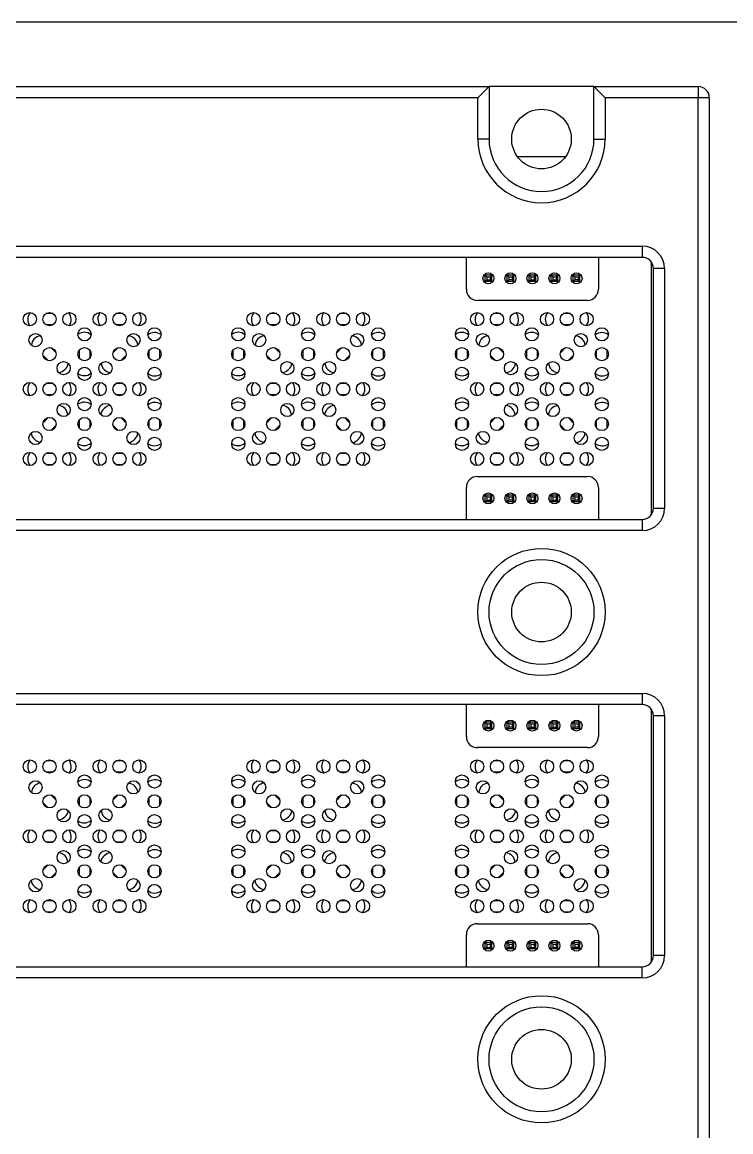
# Model space of a CAD drawing. Header units: inches. Extents: x 1.52 to 9.45, y 2.55 to 7.05.
# Drawn here: x 6.735 to 8.002, y 5.061 to 7.046 of the extents above; entities that cross this region are included whole.
import ezdxf

# ---------------------------------------------------------------- set-up
doc = ezdxf.new("R2010")
doc.units = ezdxf.units.IN
doc.header["$MEASUREMENT"] = 0

msp = doc.modelspace()

# ---------------------------------------------------------------- linework, layer by layer
at = {"color": 7, "linetype": 'Continuous', "lineweight": 25}
for p, q in [((8.1508, 7.0458), (2.7758, 7.0458)), ((6.457, 6.9308), (7.5695, 6.9308)), ((7.5695, 6.9308), (7.5695, 6.8368)), ((7.757, 6.9308), (7.5695, 6.9308)), ((7.757, 6.9308), (7.9433, 6.9308)), ((7.757, 6.8368), (7.757, 6.9308)), ((7.9433, 6.9308), (7.9433, 6.9108)), ((7.5495, 6.9108), (6.477, 6.9108)), ((7.5495, 6.8368), (7.5495, 6.9108)), ((7.777, 6.9108), (7.777, 6.8368)), ((7.9433, 6.9108), (7.777, 6.9108)), ((7.9433, 2.6708), (7.9433, 6.9108)), ((7.9633, 6.9108), (7.9433, 6.9108)), ((7.9633, 6.9108), (7.9633, 2.6708)), ((7.5695, 6.8368), (7.5495, 6.8368)), ((7.757, 6.8368), (7.777, 6.8368)), ((7.706, 6.805), (7.6206, 6.805)), ((6.1833, 6.6452), (7.8433, 6.6452)), ((7.8433, 6.6452), (7.8433, 6.6252)), ((7.8433, 6.6252), (6.1833, 6.6252)), ((7.529, 6.568), (7.529, 6.6252)), ((7.7652, 6.6252), (7.7652, 6.568)), ((7.8597, 6.1651), (7.8597, 6.6166)), ((7.5743, 6.5936), (7.5625, 6.5936)), ((7.5625, 6.5936), (7.5654, 6.5906)), ((7.5625, 6.5818), (7.5625, 6.5936)), ((7.5654, 6.5906), (7.5714, 6.5906)), ((7.5654, 6.5906), (7.5654, 6.5847)), ((7.5714, 6.5906), (7.5743, 6.5936)), ((7.5714, 6.5906), (7.5714, 6.5847)), ((7.5743, 6.5818), (7.5743, 6.5936)), ((7.6019, 6.5936), (7.6048, 6.5906)), ((7.6019, 6.5818), (7.6019, 6.5936)), ((7.6137, 6.5936), (7.6019, 6.5936)), ((7.6048, 6.5906), (7.6048, 6.5847)), ((7.6048, 6.5906), (7.6107, 6.5906)), ((7.6107, 6.5906), (7.6137, 6.5936)), ((7.6107, 6.5906), (7.6107, 6.5847)), ((7.6137, 6.5818), (7.6137, 6.5936)), ((7.653, 6.5936), (7.6412, 6.5936)), ((7.6412, 6.5936), (7.6442, 6.5906)), ((7.6412, 6.5818), (7.6412, 6.5936)), ((7.6442, 6.5906), (7.6442, 6.5847)), ((7.6442, 6.5906), (7.6501, 6.5906)), ((7.6501, 6.5906), (7.653, 6.5936)), ((7.6501, 6.5906), (7.6501, 6.5847)), ((7.653, 6.5818), (7.653, 6.5936)), ((7.6806, 6.5936), (7.6836, 6.5906)), ((7.6806, 6.5818), (7.6806, 6.5936)), ((7.6924, 6.5936), (7.6806, 6.5936)), ((7.6836, 6.5906), (7.6836, 6.5847)), ((7.6836, 6.5906), (7.6895, 6.5906)), ((7.6924, 6.5936), (7.6895, 6.5906)), ((7.6895, 6.5906), (7.6895, 6.5847)), ((7.6924, 6.5818), (7.6924, 6.5936)), ((7.7318, 6.5936), (7.72, 6.5936)), ((7.72, 6.5936), (7.7229, 6.5906)), ((7.72, 6.5818), (7.72, 6.5936)), ((7.7229, 6.5906), (7.7229, 6.5847)), ((7.7229, 6.5906), (7.7288, 6.5906)), ((7.7288, 6.5906), (7.7318, 6.5936)), ((7.7288, 6.5906), (7.7288, 6.5847)), ((7.7318, 6.5818), (7.7318, 6.5936)), ((7.8833, 6.6052), (7.8633, 6.6052)), ((7.8633, 6.1764), (7.8633, 6.6052)), ((7.8833, 6.6052), (7.8833, 6.1764)), ((7.5654, 6.5847), (7.5625, 6.5818)), ((7.5743, 6.5818), (7.5625, 6.5818)), ((7.5654, 6.5847), (7.5714, 6.5847)), ((7.5714, 6.5847), (7.5743, 6.5818)), ((7.6048, 6.5847), (7.6019, 6.5818)), ((7.6137, 6.5818), (7.6019, 6.5818)), ((7.6107, 6.5847), (7.6048, 6.5847)), ((7.6107, 6.5847), (7.6137, 6.5818)), ((7.6442, 6.5847), (7.6412, 6.5818)), ((7.653, 6.5818), (7.6412, 6.5818)), ((7.6442, 6.5847), (7.6501, 6.5847)), ((7.6501, 6.5847), (7.653, 6.5818)), ((7.6806, 6.5818), (7.6836, 6.5847)), ((7.6924, 6.5818), (7.6806, 6.5818)), ((7.6836, 6.5847), (7.6895, 6.5847)), ((7.6895, 6.5847), (7.6924, 6.5818)), ((7.7229, 6.5847), (7.72, 6.5818)), ((7.7318, 6.5818), (7.72, 6.5818)), ((7.7288, 6.5847), (7.7229, 6.5847)), ((7.7288, 6.5847), (7.7318, 6.5818)), ((7.7455, 6.5483), (7.5487, 6.5483)), ((6.7901, 6.5245), (6.7771, 6.5245)), ((6.9151, 6.5245), (6.9021, 6.5245)), ((7.1901, 6.5245), (7.1771, 6.5245)), ((7.3151, 6.5245), (7.3021, 6.5245)), ((7.5901, 6.5245), (7.5771, 6.5245)), ((7.7151, 6.5245), (7.7021, 6.5245)), ((6.7771, 6.5048), (6.7901, 6.5048)), ((6.9021, 6.5048), (6.9151, 6.5048)), ((7.1771, 6.5048), (7.1901, 6.5048)), ((7.3021, 6.5048), (7.3151, 6.5048)), ((7.5771, 6.5048), (7.5901, 6.5048)), ((7.7021, 6.5048), (7.7151, 6.5048)), ((6.7952, 6.4545), (6.7859, 6.4637)), ((6.8363, 6.4587), (6.8363, 6.4456)), ((6.856, 6.4457), (6.856, 6.4586)), ((6.9063, 6.4637), (6.897, 6.4545)), ((6.9612, 6.4586), (6.9612, 6.4457)), ((6.9809, 6.4456), (6.9809, 6.4587)), ((7.1112, 6.4586), (7.1112, 6.4457)), ((7.1309, 6.4456), (7.1309, 6.4587)), ((7.1952, 6.4545), (7.1859, 6.4637)), ((7.2363, 6.4587), (7.2363, 6.4456)), ((7.256, 6.4457), (7.256, 6.4586)), ((7.3063, 6.4637), (7.297, 6.4545)), ((7.3612, 6.4586), (7.3612, 6.4457)), ((7.3809, 6.4456), (7.3809, 6.4587)), ((7.5112, 6.4586), (7.5112, 6.4457)), ((7.5309, 6.4456), (7.5309, 6.4587)), ((7.5952, 6.4545), (7.5859, 6.4637)), ((7.6363, 6.4587), (7.6363, 6.4456)), ((7.656, 6.4457), (7.656, 6.4586)), ((7.7063, 6.4637), (7.697, 6.4545)), ((7.7612, 6.4586), (7.7612, 6.4457)), ((7.7809, 6.4456), (7.7809, 6.4587)), ((6.772, 6.4498), (6.7813, 6.4406)), ((6.9109, 6.4406), (6.9202, 6.4498)), ((7.172, 6.4498), (7.1813, 6.4406)), ((7.3109, 6.4406), (7.3202, 6.4498)), ((7.572, 6.4498), (7.5813, 6.4406)), ((7.7109, 6.4406), (7.7202, 6.4498)), ((6.7901, 6.3995), (6.7771, 6.3995)), ((6.9151, 6.3995), (6.9021, 6.3995)), ((7.1901, 6.3995), (7.1771, 6.3995)), ((7.3151, 6.3995), (7.3021, 6.3995)), ((7.5901, 6.3995), (7.5771, 6.3995)), ((7.7151, 6.3995), (7.7021, 6.3995)), ((6.7771, 6.3798), (6.7901, 6.3798)), ((6.9021, 6.3798), (6.9151, 6.3798)), ((7.1771, 6.3798), (7.1901, 6.3798)), ((7.3021, 6.3798), (7.3151, 6.3798)), ((7.5771, 6.3798), (7.5901, 6.3798)), ((7.7021, 6.3798), (7.7151, 6.3798)), ((6.7813, 6.3387), (6.772, 6.3295)), ((6.8363, 6.3337), (6.8363, 6.3206)), ((6.856, 6.3207), (6.856, 6.3336)), ((6.9202, 6.3295), (6.9109, 6.3387)), ((6.9612, 6.3336), (6.9612, 6.3207)), ((6.9809, 6.3206), (6.9809, 6.3337)), ((7.1112, 6.3336), (7.1112, 6.3207)), ((7.1309, 6.3206), (7.1309, 6.3337)), ((7.1813, 6.3387), (7.172, 6.3295)), ((7.2363, 6.3337), (7.2363, 6.3206)), ((7.256, 6.3207), (7.256, 6.3336)), ((7.3202, 6.3295), (7.3109, 6.3387)), ((7.3612, 6.3336), (7.3612, 6.3207)), ((7.3809, 6.3206), (7.3809, 6.3337)), ((7.5112, 6.3336), (7.5112, 6.3207)), ((7.5309, 6.3206), (7.5309, 6.3337)), ((7.5813, 6.3387), (7.572, 6.3295)), ((7.6363, 6.3337), (7.6363, 6.3206)), ((7.656, 6.3207), (7.656, 6.3336)), ((7.7202, 6.3295), (7.7109, 6.3387)), ((7.7612, 6.3336), (7.7612, 6.3207)), ((7.7809, 6.3206), (7.7809, 6.3337)), ((6.7859, 6.3156), (6.7952, 6.3248)), ((6.897, 6.3248), (6.9063, 6.3156)), ((7.1859, 6.3156), (7.1952, 6.3248)), ((7.297, 6.3248), (7.3063, 6.3156)), ((7.5859, 6.3156), (7.5952, 6.3248)), ((7.697, 6.3248), (7.7063, 6.3156)), ((6.7901, 6.2745), (6.7771, 6.2745)), ((6.9151, 6.2745), (6.9021, 6.2745)), ((7.1901, 6.2745), (7.1771, 6.2745)), ((7.3151, 6.2745), (7.3021, 6.2745)), ((7.5901, 6.2745), (7.5771, 6.2745)), ((7.7151, 6.2745), (7.7021, 6.2745)), ((6.7771, 6.2548), (6.7901, 6.2548)), ((6.9021, 6.2548), (6.9151, 6.2548)), ((7.1771, 6.2548), (7.1901, 6.2548)), ((7.3021, 6.2548), (7.3151, 6.2548)), ((7.5771, 6.2548), (7.5901, 6.2548)), ((7.7021, 6.2548), (7.7151, 6.2548)), ((7.5487, 6.2333), (7.7455, 6.2333)), ((7.529, 6.1564), (7.529, 6.2136)), ((7.7652, 6.2136), (7.7652, 6.1564)), ((7.5743, 6.1999), (7.5625, 6.1999)), ((7.5625, 6.1999), (7.5654, 6.1969)), ((7.5625, 6.1881), (7.5625, 6.1999)), ((7.5654, 6.1969), (7.5654, 6.191)), ((7.5654, 6.1969), (7.5714, 6.1969)), ((7.5714, 6.1969), (7.5743, 6.1999)), ((7.5714, 6.1969), (7.5714, 6.191)), ((7.5743, 6.1881), (7.5743, 6.1999)), ((7.6019, 6.1999), (7.6048, 6.1969)), ((7.6019, 6.1881), (7.6019, 6.1999)), ((7.6137, 6.1999), (7.6019, 6.1999)), ((7.6048, 6.1969), (7.6048, 6.191)), ((7.6048, 6.1969), (7.6107, 6.1969)), ((7.6107, 6.1969), (7.6137, 6.1999)), ((7.6107, 6.1969), (7.6107, 6.191)), ((7.6137, 6.1881), (7.6137, 6.1999)), ((7.653, 6.1999), (7.6412, 6.1999)), ((7.6412, 6.1999), (7.6442, 6.1969)), ((7.6412, 6.1881), (7.6412, 6.1999)), ((7.6442, 6.1969), (7.6501, 6.1969)), ((7.6442, 6.1969), (7.6442, 6.191)), ((7.6501, 6.1969), (7.653, 6.1999)), ((7.6501, 6.1969), (7.6501, 6.191)), ((7.653, 6.1881), (7.653, 6.1999)), ((7.6924, 6.1999), (7.6806, 6.1999)), ((7.6806, 6.1999), (7.6836, 6.1969)), ((7.6806, 6.1881), (7.6806, 6.1999)), ((7.6836, 6.1969), (7.6895, 6.1969)), ((7.6836, 6.1969), (7.6836, 6.191)), ((7.6924, 6.1999), (7.6895, 6.1969)), ((7.6895, 6.1969), (7.6895, 6.191)), ((7.6924, 6.1881), (7.6924, 6.1999)), ((7.72, 6.1999), (7.7229, 6.1969)), ((7.72, 6.1881), (7.72, 6.1999)), ((7.7318, 6.1999), (7.72, 6.1999)), ((7.7229, 6.1969), (7.7229, 6.191)), ((7.7229, 6.1969), (7.7288, 6.1969)), ((7.7288, 6.1969), (7.7318, 6.1999)), ((7.7288, 6.1969), (7.7288, 6.191)), ((7.7318, 6.1881), (7.7318, 6.1999)), ((7.5654, 6.191), (7.5625, 6.1881)), ((7.5743, 6.1881), (7.5625, 6.1881)), ((7.5654, 6.191), (7.5714, 6.191)), ((7.5714, 6.191), (7.5743, 6.1881)), ((7.6048, 6.191), (7.6019, 6.1881)), ((7.6137, 6.1881), (7.6019, 6.1881)), ((7.6107, 6.191), (7.6048, 6.191)), ((7.6107, 6.191), (7.6137, 6.1881)), ((7.6442, 6.191), (7.6412, 6.1881)), ((7.653, 6.1881), (7.6412, 6.1881)), ((7.6442, 6.191), (7.6501, 6.191)), ((7.6501, 6.191), (7.653, 6.1881)), ((7.6806, 6.1881), (7.6836, 6.191)), ((7.6924, 6.1881), (7.6806, 6.1881)), ((7.6836, 6.191), (7.6895, 6.191)), ((7.6895, 6.191), (7.6924, 6.1881)), ((7.7229, 6.191), (7.72, 6.1881)), ((7.7318, 6.1881), (7.72, 6.1881)), ((7.7288, 6.191), (7.7229, 6.191)), ((7.7288, 6.191), (7.7318, 6.1881)), ((7.8633, 6.1764), (7.8833, 6.1764)), ((6.1833, 6.1564), (7.8433, 6.1564)), ((7.8433, 6.1564), (7.8433, 6.1364)), ((7.8433, 6.1364), (6.1833, 6.1364)), ((6.1833, 5.8452), (7.8433, 5.8452)), ((7.8433, 5.8452), (7.8433, 5.8252)), ((7.8433, 5.8252), (6.1833, 5.8252)), ((7.529, 5.768), (7.529, 5.8252)), ((7.7652, 5.8252), (7.7652, 5.768)), ((7.8597, 5.3651), (7.8597, 5.8166)), ((7.8833, 5.8052), (7.8633, 5.8052)), ((7.8633, 5.3764), (7.8633, 5.8052)), ((7.8833, 5.8052), (7.8833, 5.3764)), ((7.5625, 5.7936), (7.5654, 5.7906)), ((7.5625, 5.7818), (7.5625, 5.7936)), ((7.5743, 5.7936), (7.5625, 5.7936)), ((7.5654, 5.7847), (7.5625, 5.7818)), ((7.5743, 5.7818), (7.5625, 5.7818)), ((7.5654, 5.7906), (7.5654, 5.7847)), ((7.5654, 5.7906), (7.5714, 5.7906)), ((7.5654, 5.7847), (7.5714, 5.7847)), ((7.5714, 5.7906), (7.5743, 5.7936)), ((7.5714, 5.7906), (7.5714, 5.7847)), ((7.5714, 5.7847), (7.5743, 5.7818)), ((7.5743, 5.7818), (7.5743, 5.7936)), ((7.6019, 5.7936), (7.6048, 5.7906)), ((7.6019, 5.7818), (7.6019, 5.7936)), ((7.6137, 5.7936), (7.6019, 5.7936)), ((7.6048, 5.7847), (7.6019, 5.7818)), ((7.6137, 5.7818), (7.6019, 5.7818)), ((7.6048, 5.7906), (7.6048, 5.7847)), ((7.6048, 5.7906), (7.6107, 5.7906)), ((7.6107, 5.7847), (7.6048, 5.7847)), ((7.6107, 5.7906), (7.6137, 5.7936)), ((7.6107, 5.7906), (7.6107, 5.7847)), ((7.6107, 5.7847), (7.6137, 5.7818)), ((7.6137, 5.7818), (7.6137, 5.7936)), ((7.6412, 5.7936), (7.6442, 5.7906)), ((7.6412, 5.7818), (7.6412, 5.7936)), ((7.653, 5.7936), (7.6412, 5.7936)), ((7.6442, 5.7847), (7.6412, 5.7818)), ((7.653, 5.7818), (7.6412, 5.7818)), ((7.6442, 5.7906), (7.6442, 5.7847)), ((7.6442, 5.7906), (7.6501, 5.7906)), ((7.6442, 5.7847), (7.6501, 5.7847)), ((7.6501, 5.7906), (7.653, 5.7936)), ((7.6501, 5.7906), (7.6501, 5.7847)), ((7.6501, 5.7847), (7.653, 5.7818)), ((7.653, 5.7818), (7.653, 5.7936)), ((7.6924, 5.7936), (7.6806, 5.7936)), ((7.6806, 5.7936), (7.6836, 5.7906)), ((7.6806, 5.7818), (7.6806, 5.7936)), ((7.6806, 5.7818), (7.6836, 5.7847)), ((7.6924, 5.7818), (7.6806, 5.7818)), ((7.6836, 5.7906), (7.6895, 5.7906)), ((7.6836, 5.7906), (7.6836, 5.7847)), ((7.6836, 5.7847), (7.6895, 5.7847)), ((7.6924, 5.7936), (7.6895, 5.7906)), ((7.6895, 5.7906), (7.6895, 5.7847)), ((7.6895, 5.7847), (7.6924, 5.7818)), ((7.6924, 5.7818), (7.6924, 5.7936)), ((7.7318, 5.7936), (7.72, 5.7936)), ((7.72, 5.7936), (7.7229, 5.7906)), ((7.72, 5.7818), (7.72, 5.7936)), ((7.7229, 5.7847), (7.72, 5.7818)), ((7.7318, 5.7818), (7.72, 5.7818)), ((7.7229, 5.7906), (7.7229, 5.7847)), ((7.7229, 5.7906), (7.7288, 5.7906)), ((7.7288, 5.7847), (7.7229, 5.7847)), ((7.7288, 5.7906), (7.7318, 5.7936)), ((7.7288, 5.7906), (7.7288, 5.7847)), ((7.7288, 5.7847), (7.7318, 5.7818)), ((7.7318, 5.7818), (7.7318, 5.7936)), ((7.7455, 5.7483), (7.5487, 5.7483)), ((6.7901, 5.7245), (6.7771, 5.7245)), ((6.9151, 5.7245), (6.9021, 5.7245)), ((7.1901, 5.7245), (7.1771, 5.7245)), ((7.3151, 5.7245), (7.3021, 5.7245)), ((7.5901, 5.7245), (7.5771, 5.7245)), ((7.7151, 5.7245), (7.7021, 5.7245)), ((6.7771, 5.7048), (6.7901, 5.7048)), ((6.9021, 5.7048), (6.9151, 5.7048)), ((7.1771, 5.7048), (7.1901, 5.7048)), ((7.3021, 5.7048), (7.3151, 5.7048)), ((7.5771, 5.7048), (7.5901, 5.7048)), ((7.7021, 5.7048), (7.7151, 5.7048)), ((6.7952, 5.6545), (6.7859, 5.6637)), ((6.8363, 5.6587), (6.8363, 5.6456)), ((6.856, 5.6457), (6.856, 5.6586)), ((6.9063, 5.6637), (6.897, 5.6545)), ((6.9612, 5.6586), (6.9612, 5.6457)), ((6.9809, 5.6456), (6.9809, 5.6587)), ((7.1112, 5.6586), (7.1112, 5.6457)), ((7.1309, 5.6456), (7.1309, 5.6587)), ((7.1952, 5.6545), (7.1859, 5.6637)), ((7.2363, 5.6587), (7.2363, 5.6456)), ((7.256, 5.6457), (7.256, 5.6586)), ((7.3063, 5.6637), (7.297, 5.6545)), ((7.3612, 5.6586), (7.3612, 5.6457)), ((7.3809, 5.6456), (7.3809, 5.6587)), ((7.5112, 5.6586), (7.5112, 5.6457)), ((7.5309, 5.6456), (7.5309, 5.6587)), ((7.5952, 5.6545), (7.5859, 5.6637)), ((7.6363, 5.6587), (7.6363, 5.6456)), ((7.656, 5.6457), (7.656, 5.6586)), ((7.7063, 5.6637), (7.697, 5.6545)), ((7.7612, 5.6586), (7.7612, 5.6457)), ((7.7809, 5.6456), (7.7809, 5.6587)), ((6.772, 5.6498), (6.7813, 5.6406)), ((6.9109, 5.6406), (6.9202, 5.6498)), ((7.172, 5.6498), (7.1813, 5.6406)), ((7.3109, 5.6406), (7.3202, 5.6498)), ((7.572, 5.6498), (7.5813, 5.6406)), ((7.7109, 5.6406), (7.7202, 5.6498)), ((6.7901, 5.5995), (6.7771, 5.5995)), ((6.9151, 5.5995), (6.9021, 5.5995)), ((7.1901, 5.5995), (7.1771, 5.5995)), ((7.3151, 5.5995), (7.3021, 5.5995)), ((7.5901, 5.5995), (7.5771, 5.5995)), ((7.7151, 5.5995), (7.7021, 5.5995)), ((6.7771, 5.5798), (6.7901, 5.5798)), ((6.9021, 5.5798), (6.9151, 5.5798)), ((7.1771, 5.5798), (7.1901, 5.5798)), ((7.3021, 5.5798), (7.3151, 5.5798)), ((7.5771, 5.5798), (7.5901, 5.5798)), ((7.7021, 5.5798), (7.7151, 5.5798)), ((6.7813, 5.5387), (6.772, 5.5295)), ((6.9202, 5.5295), (6.9109, 5.5387)), ((7.1813, 5.5387), (7.172, 5.5295)), ((7.3202, 5.5295), (7.3109, 5.5387)), ((7.5813, 5.5387), (7.572, 5.5295)), ((7.7202, 5.5295), (7.7109, 5.5387)), ((6.7859, 5.5156), (6.7952, 5.5248)), ((6.8363, 5.5337), (6.8363, 5.5206)), ((6.856, 5.5207), (6.856, 5.5336)), ((6.897, 5.5248), (6.9063, 5.5156)), ((6.9612, 5.5336), (6.9612, 5.5207)), ((6.9809, 5.5206), (6.9809, 5.5337)), ((7.1112, 5.5336), (7.1112, 5.5207)), ((7.1309, 5.5206), (7.1309, 5.5337)), ((7.1859, 5.5156), (7.1952, 5.5248)), ((7.2363, 5.5337), (7.2363, 5.5206)), ((7.256, 5.5207), (7.256, 5.5336)), ((7.297, 5.5248), (7.3063, 5.5156)), ((7.3612, 5.5336), (7.3612, 5.5207)), ((7.3809, 5.5206), (7.3809, 5.5337)), ((7.5112, 5.5336), (7.5112, 5.5207)), ((7.5309, 5.5206), (7.5309, 5.5337)), ((7.5859, 5.5156), (7.5952, 5.5248)), ((7.6363, 5.5337), (7.6363, 5.5206)), ((7.656, 5.5207), (7.656, 5.5336)), ((7.697, 5.5248), (7.7063, 5.5156)), ((7.7612, 5.5336), (7.7612, 5.5207)), ((7.7809, 5.5206), (7.7809, 5.5337)), ((6.7901, 5.4745), (6.7771, 5.4745)), ((6.9151, 5.4745), (6.9021, 5.4745)), ((7.1901, 5.4745), (7.1771, 5.4745)), ((7.3151, 5.4745), (7.3021, 5.4745)), ((7.5901, 5.4745), (7.5771, 5.4745)), ((7.7151, 5.4745), (7.7021, 5.4745)), ((6.7771, 5.4548), (6.7901, 5.4548)), ((6.9021, 5.4548), (6.9151, 5.4548)), ((7.1771, 5.4548), (7.1901, 5.4548)), ((7.3021, 5.4548), (7.3151, 5.4548)), ((7.5771, 5.4548), (7.5901, 5.4548)), ((7.7021, 5.4548), (7.7151, 5.4548)), ((7.5487, 5.4333), (7.7455, 5.4333)), ((7.529, 5.3564), (7.529, 5.4136)), ((7.5743, 5.3999), (7.5625, 5.3999)), ((7.5625, 5.3999), (7.5654, 5.3969)), ((7.5625, 5.3881), (7.5625, 5.3999)), ((7.5714, 5.3969), (7.5743, 5.3999)), ((7.5743, 5.3881), (7.5743, 5.3999)), ((7.6019, 5.3999), (7.6048, 5.3969)), ((7.6019, 5.3881), (7.6019, 5.3999)), ((7.6137, 5.3999), (7.6019, 5.3999)), ((7.6107, 5.3969), (7.6137, 5.3999)), ((7.6137, 5.3881), (7.6137, 5.3999)), ((7.653, 5.3999), (7.6412, 5.3999)), ((7.6412, 5.3999), (7.6442, 5.3969)), ((7.6412, 5.3881), (7.6412, 5.3999)), ((7.6501, 5.3969), (7.653, 5.3999)), ((7.653, 5.3881), (7.653, 5.3999)), ((7.6924, 5.3999), (7.6806, 5.3999)), ((7.6806, 5.3999), (7.6836, 5.3969)), ((7.6806, 5.3881), (7.6806, 5.3999)), ((7.6924, 5.3999), (7.6895, 5.3969)), ((7.6924, 5.3881), (7.6924, 5.3999)), ((7.72, 5.3999), (7.7229, 5.3969)), ((7.72, 5.3881), (7.72, 5.3999)), ((7.7318, 5.3999), (7.72, 5.3999)), ((7.7288, 5.3969), (7.7318, 5.3999)), ((7.7318, 5.3881), (7.7318, 5.3999)), ((7.7652, 5.4136), (7.7652, 5.3564)), ((7.5654, 5.391), (7.5625, 5.3881)), ((7.5743, 5.3881), (7.5625, 5.3881)), ((7.5654, 5.3969), (7.5714, 5.3969)), ((7.5654, 5.3969), (7.5654, 5.391)), ((7.5654, 5.391), (7.5714, 5.391)), ((7.5714, 5.3969), (7.5714, 5.391)), ((7.5714, 5.391), (7.5743, 5.3881)), ((7.6048, 5.391), (7.6019, 5.3881)), ((7.6137, 5.3881), (7.6019, 5.3881)), ((7.6048, 5.3969), (7.6048, 5.391)), ((7.6048, 5.3969), (7.6107, 5.3969)), ((7.6107, 5.391), (7.6048, 5.391)), ((7.6107, 5.3969), (7.6107, 5.391)), ((7.6107, 5.391), (7.6137, 5.3881)), ((7.6442, 5.391), (7.6412, 5.3881)), ((7.653, 5.3881), (7.6412, 5.3881)), ((7.6442, 5.3969), (7.6442, 5.391)), ((7.6442, 5.3969), (7.6501, 5.3969)), ((7.6442, 5.391), (7.6501, 5.391)), ((7.6501, 5.3969), (7.6501, 5.391)), ((7.6501, 5.391), (7.653, 5.3881)), ((7.6806, 5.3881), (7.6836, 5.391)), ((7.6924, 5.3881), (7.6806, 5.3881)), ((7.6836, 5.3969), (7.6895, 5.3969)), ((7.6836, 5.3969), (7.6836, 5.391)), ((7.6836, 5.391), (7.6895, 5.391)), ((7.6895, 5.3969), (7.6895, 5.391)), ((7.6895, 5.391), (7.6924, 5.3881)), ((7.7229, 5.391), (7.72, 5.3881)), ((7.7318, 5.3881), (7.72, 5.3881)), ((7.7229, 5.3969), (7.7229, 5.391)), ((7.7229, 5.3969), (7.7288, 5.3969)), ((7.7288, 5.391), (7.7229, 5.391)), ((7.7288, 5.3969), (7.7288, 5.391)), ((7.7288, 5.391), (7.7318, 5.3881)), ((7.8833, 5.3764), (7.8633, 5.3764)), ((6.1833, 5.3564), (7.8433, 5.3564)), ((7.8433, 5.3364), (7.8433, 5.3564)), ((7.8433, 5.3364), (6.1833, 5.3364))]:
    msp.add_line(p, q, dxfattribs=at)
at = {"color": 7, "linetype": 'Continuous', "lineweight": 25, "flags": 128}
for points in [[(7.5495, 6.9108), (7.5534, 6.9147), (7.5572, 6.9185), (7.5606, 6.9219), (7.5637, 6.925), (7.5661, 6.9274), (7.568, 6.9293), (7.5691, 6.9304), (7.5695, 6.9308)], [(7.757, 6.9308), (7.7574, 6.9304), (7.7585, 6.9293), (7.7604, 6.9274), (7.7629, 6.925), (7.7659, 6.9219), (7.7694, 6.9185), (7.7731, 6.9147), (7.777, 6.9108)]]:
    msp.add_lwpolyline(points, dxfattribs=at)
at = {"color": 7, "linetype": 'Continuous', "lineweight": 25}
for centre, radius in [((7.6633, 6.8368), 0.0533), ((7.5684, 6.5877), 0.00984), ((7.6078, 6.5877), 0.00984), ((7.6471, 6.5877), 0.00984), ((7.6865, 6.5877), 0.00984), ((7.7259, 6.5877), 0.00984), ((6.7482, 6.5146), 0.0118), ((6.7836, 6.5146), 0.0118), ((6.819, 6.5146), 0.0118), ((6.8732, 6.5146), 0.0118), ((6.9086, 6.5146), 0.0118), ((6.944, 6.5146), 0.0118), ((7.1482, 6.5146), 0.0118), ((7.1836, 6.5146), 0.0118), ((7.219, 6.5146), 0.0118), ((7.2732, 6.5146), 0.0118), ((7.3086, 6.5146), 0.0118), ((7.344, 6.5146), 0.0118), ((7.5482, 6.5146), 0.0118), ((7.5836, 6.5146), 0.0118), ((7.619, 6.5146), 0.0118), ((7.6732, 6.5146), 0.0118), ((7.7086, 6.5146), 0.0118), ((7.744, 6.5146), 0.0118), ((6.8461, 6.4876), 0.0118), ((6.9711, 6.4876), 0.0118), ((7.1211, 6.4876), 0.0118), ((7.2461, 6.4876), 0.0118), ((7.3711, 6.4876), 0.0118), ((7.5211, 6.4876), 0.0118), ((7.6461, 6.4876), 0.0118), ((7.7711, 6.4876), 0.0118), ((6.7585, 6.4772), 0.0118), ((6.9337, 6.4772), 0.0118), ((7.1585, 6.4772), 0.0118), ((7.3337, 6.4772), 0.0118), ((7.5585, 6.4772), 0.0118), ((7.7337, 6.4772), 0.0118), ((6.7836, 6.4521), 0.0118), ((6.8461, 6.4521), 0.0118), ((6.9086, 6.4521), 0.0118), ((6.9711, 6.4521), 0.0118), ((7.1211, 6.4521), 0.0118), ((7.1836, 6.4521), 0.0118), ((7.2461, 6.4521), 0.0118), ((7.3086, 6.4521), 0.0118), ((7.3711, 6.4521), 0.0118), ((7.5211, 6.4521), 0.0118), ((7.5836, 6.4521), 0.0118), ((7.6461, 6.4521), 0.0118), ((7.7086, 6.4521), 0.0118), ((7.7711, 6.4521), 0.0118), ((6.8087, 6.4271), 0.0118), ((6.8835, 6.4271), 0.0118), ((7.2087, 6.4271), 0.0118), ((7.2835, 6.4271), 0.0118), ((7.6087, 6.4271), 0.0118), ((7.6835, 6.4271), 0.0118), ((6.8461, 6.4167), 0.0118), ((6.9711, 6.4167), 0.0118), ((7.1211, 6.4167), 0.0118), ((7.2461, 6.4167), 0.0118), ((7.3711, 6.4167), 0.0118), ((7.5211, 6.4167), 0.0118), ((7.6461, 6.4167), 0.0118), ((7.7711, 6.4167), 0.0118), ((6.7482, 6.3896), 0.0118), ((6.7836, 6.3896), 0.0118), ((6.819, 6.3896), 0.0118), ((6.8732, 6.3896), 0.0118), ((6.9086, 6.3896), 0.0118), ((6.944, 6.3896), 0.0118), ((7.1482, 6.3896), 0.0118), ((7.1836, 6.3896), 0.0118), ((7.219, 6.3896), 0.0118), ((7.2732, 6.3896), 0.0118), ((7.3086, 6.3896), 0.0118), ((7.344, 6.3896), 0.0118), ((7.5482, 6.3896), 0.0118), ((7.5836, 6.3896), 0.0118), ((7.619, 6.3896), 0.0118), ((7.6732, 6.3896), 0.0118), ((7.7086, 6.3896), 0.0118), ((7.744, 6.3896), 0.0118), ((6.8461, 6.3626), 0.0118), ((6.9711, 6.3626), 0.0118), ((7.1211, 6.3626), 0.0118), ((7.2461, 6.3626), 0.0118), ((7.3711, 6.3626), 0.0118), ((7.5211, 6.3626), 0.0118), ((7.6461, 6.3626), 0.0118), ((7.7711, 6.3626), 0.0118), ((6.8087, 6.3522), 0.0118), ((6.8835, 6.3522), 0.0118), ((7.2087, 6.3522), 0.0118), ((7.2835, 6.3522), 0.0118), ((7.6087, 6.3522), 0.0118), ((7.6835, 6.3522), 0.0118), ((6.7836, 6.3271), 0.0118), ((6.8461, 6.3271), 0.0118), ((6.9086, 6.3271), 0.0118), ((6.9711, 6.3271), 0.0118), ((7.1211, 6.3271), 0.0118), ((7.1836, 6.3271), 0.0118), ((7.2461, 6.3271), 0.0118), ((7.3086, 6.3271), 0.0118), ((7.3711, 6.3271), 0.0118), ((7.5211, 6.3271), 0.0118), ((7.5836, 6.3271), 0.0118), ((7.6461, 6.3271), 0.0118), ((7.7086, 6.3271), 0.0118), ((7.7711, 6.3271), 0.0118), ((6.7585, 6.3021), 0.0118), ((6.9337, 6.3021), 0.0118), ((7.1585, 6.3021), 0.0118), ((7.3337, 6.3021), 0.0118), ((7.5585, 6.3021), 0.0118), ((7.7337, 6.3021), 0.0118), ((6.8461, 6.2917), 0.0118), ((6.9711, 6.2917), 0.0118), ((7.1211, 6.2917), 0.0118), ((7.2461, 6.2917), 0.0118), ((7.3711, 6.2917), 0.0118), ((7.5211, 6.2917), 0.0118), ((7.6461, 6.2917), 0.0118), ((7.7711, 6.2917), 0.0118), ((6.7482, 6.2646), 0.0118), ((6.7836, 6.2646), 0.0118), ((6.819, 6.2646), 0.0118), ((6.8732, 6.2646), 0.0118), ((6.9086, 6.2646), 0.0118), ((6.944, 6.2646), 0.0118), ((7.1482, 6.2646), 0.0118), ((7.1836, 6.2646), 0.0118), ((7.219, 6.2646), 0.0118), ((7.2732, 6.2646), 0.0118), ((7.3086, 6.2646), 0.0118), ((7.344, 6.2646), 0.0118), ((7.5482, 6.2646), 0.0118), ((7.5836, 6.2646), 0.0118), ((7.619, 6.2646), 0.0118), ((7.6732, 6.2646), 0.0118), ((7.7086, 6.2646), 0.0118), ((7.744, 6.2646), 0.0118), ((7.5684, 6.194), 0.00984), ((7.6078, 6.194), 0.00984), ((7.6471, 6.194), 0.00984), ((7.6865, 6.194), 0.00984), ((7.7259, 6.194), 0.00984), ((7.6633, 5.9908), 0.1138), ((7.6633, 5.9908), 0.0938), ((7.6633, 5.9908), 0.0533), ((7.5684, 5.7877), 0.00984), ((7.6078, 5.7877), 0.00984), ((7.6471, 5.7877), 0.00984), ((7.6865, 5.7877), 0.00984), ((7.7259, 5.7877), 0.00984), ((6.7482, 5.7146), 0.0118), ((6.7836, 5.7146), 0.0118), ((6.819, 5.7146), 0.0118), ((6.8732, 5.7146), 0.0118), ((6.9086, 5.7146), 0.0118), ((6.944, 5.7146), 0.0118), ((7.1482, 5.7146), 0.0118), ((7.1836, 5.7146), 0.0118), ((7.219, 5.7146), 0.0118), ((7.2732, 5.7146), 0.0118), ((7.3086, 5.7146), 0.0118), ((7.344, 5.7146), 0.0118), ((7.5482, 5.7146), 0.0118), ((7.5836, 5.7146), 0.0118), ((7.619, 5.7146), 0.0118), ((7.6732, 5.7146), 0.0118), ((7.7086, 5.7146), 0.0118), ((7.744, 5.7146), 0.0118), ((6.8461, 5.6876), 0.0118), ((6.9711, 5.6876), 0.0118), ((7.1211, 5.6876), 0.0118), ((7.2461, 5.6876), 0.0118), ((7.3711, 5.6876), 0.0118), ((7.5211, 5.6876), 0.0118), ((7.6461, 5.6876), 0.0118), ((7.7711, 5.6876), 0.0118), ((6.7585, 5.6772), 0.0118), ((6.9337, 5.6772), 0.0118), ((7.1585, 5.6772), 0.0118), ((7.3337, 5.6772), 0.0118), ((7.5585, 5.6772), 0.0118), ((7.7337, 5.6772), 0.0118), ((6.7836, 5.6521), 0.0118), ((6.8461, 5.6521), 0.0118), ((6.9086, 5.6521), 0.0118), ((6.9711, 5.6521), 0.0118), ((7.1211, 5.6521), 0.0118), ((7.1836, 5.6521), 0.0118), ((7.2461, 5.6521), 0.0118), ((7.3086, 5.6521), 0.0118), ((7.3711, 5.6521), 0.0118), ((7.5211, 5.6521), 0.0118), ((7.5836, 5.6521), 0.0118), ((7.6461, 5.6521), 0.0118), ((7.7086, 5.6521), 0.0118), ((7.7711, 5.6521), 0.0118), ((6.8087, 5.6271), 0.0118), ((6.8835, 5.6271), 0.0118), ((7.2087, 5.6271), 0.0118), ((7.2835, 5.6271), 0.0118), ((7.6087, 5.6271), 0.0118), ((7.6835, 5.6271), 0.0118), ((6.8461, 5.6167), 0.0118), ((6.9711, 5.6167), 0.0118), ((7.1211, 5.6167), 0.0118), ((7.2461, 5.6167), 0.0118), ((7.3711, 5.6167), 0.0118), ((7.5211, 5.6167), 0.0118), ((7.6461, 5.6167), 0.0118), ((7.7711, 5.6167), 0.0118), ((6.7482, 5.5896), 0.0118), ((6.7836, 5.5896), 0.0118), ((6.819, 5.5896), 0.0118), ((6.8732, 5.5896), 0.0118), ((6.9086, 5.5896), 0.0118), ((6.944, 5.5896), 0.0118), ((7.1482, 5.5896), 0.0118), ((7.1836, 5.5896), 0.0118), ((7.219, 5.5896), 0.0118), ((7.2732, 5.5896), 0.0118), ((7.3086, 5.5896), 0.0118), ((7.344, 5.5896), 0.0118), ((7.5482, 5.5896), 0.0118), ((7.5836, 5.5896), 0.0118), ((7.619, 5.5896), 0.0118), ((7.6732, 5.5896), 0.0118), ((7.7086, 5.5896), 0.0118), ((7.744, 5.5896), 0.0118), ((6.8087, 5.5522), 0.0118), ((6.8461, 5.5626), 0.0118), ((6.8835, 5.5522), 0.0118), ((6.9711, 5.5626), 0.0118), ((7.1211, 5.5626), 0.0118), ((7.2087, 5.5522), 0.0118), ((7.2461, 5.5626), 0.0118), ((7.2835, 5.5522), 0.0118), ((7.3711, 5.5626), 0.0118), ((7.5211, 5.5626), 0.0118), ((7.6087, 5.5522), 0.0118), ((7.6461, 5.5626), 0.0118), ((7.6835, 5.5522), 0.0118), ((7.7711, 5.5626), 0.0118), ((6.7836, 5.5271), 0.0118), ((6.8461, 5.5271), 0.0118), ((6.9086, 5.5271), 0.0118), ((6.9711, 5.5271), 0.0118), ((7.1211, 5.5271), 0.0118), ((7.1836, 5.5271), 0.0118), ((7.2461, 5.5271), 0.0118), ((7.3086, 5.5271), 0.0118), ((7.3711, 5.5271), 0.0118), ((7.5211, 5.5271), 0.0118), ((7.5836, 5.5271), 0.0118), ((7.6461, 5.5271), 0.0118), ((7.7086, 5.5271), 0.0118), ((7.7711, 5.5271), 0.0118), ((6.7585, 5.5021), 0.0118), ((6.8461, 5.4917), 0.0118), ((6.9337, 5.5021), 0.0118), ((6.9711, 5.4917), 0.0118), ((7.1211, 5.4917), 0.0118), ((7.1585, 5.5021), 0.0118), ((7.2461, 5.4917), 0.0118), ((7.3337, 5.5021), 0.0118), ((7.3711, 5.4917), 0.0118), ((7.5211, 5.4917), 0.0118), ((7.5585, 5.5021), 0.0118), ((7.6461, 5.4917), 0.0118), ((7.7337, 5.5021), 0.0118), ((7.7711, 5.4917), 0.0118), ((6.7482, 5.4646), 0.0118), ((6.7836, 5.4646), 0.0118), ((6.819, 5.4646), 0.0118), ((6.8732, 5.4646), 0.0118), ((6.9086, 5.4646), 0.0118), ((6.944, 5.4646), 0.0118), ((7.1482, 5.4646), 0.0118), ((7.1836, 5.4646), 0.0118), ((7.219, 5.4646), 0.0118), ((7.2732, 5.4646), 0.0118), ((7.3086, 5.4646), 0.0118), ((7.344, 5.4646), 0.0118), ((7.5482, 5.4646), 0.0118), ((7.5836, 5.4646), 0.0118), ((7.619, 5.4646), 0.0118), ((7.6732, 5.4646), 0.0118), ((7.7086, 5.4646), 0.0118), ((7.744, 5.4646), 0.0118), ((7.5684, 5.394), 0.00984), ((7.6078, 5.394), 0.00984), ((7.6471, 5.394), 0.00984), ((7.6865, 5.394), 0.00984), ((7.7259, 5.394), 0.00984), ((7.6633, 5.1908), 0.1138), ((7.6633, 5.1908), 0.0938), ((7.6633, 5.1908), 0.0533)]:
    msp.add_circle(centre, radius, dxfattribs=at)
for centre, radius, start, end in [((7.9433, 6.9108), 0.02, 0, 90), ((7.6633, 6.8368), 0.1138, 180, 0), ((7.6633, 6.8368), 0.0938, 180, 0), ((7.8433, 6.6052), 0.04, 0, 90), ((7.8433, 6.6052), 0.02, 0, 90), ((7.5487, 6.568), 0.0197, 180, 270), ((7.7455, 6.568), 0.0197, 270, 0), ((6.7639, 6.5143), 0.0193, 140.9305, 216.2053), ((6.8029, 6.5143), 0.0193, 323.7731, 39.0212), ((6.8893, 6.515), 0.0193, 143.7731, 219.0212), ((6.9283, 6.515), 0.0193, 320.9305, 36.2053), ((7.1639, 6.5143), 0.0193, 140.9305, 216.2053), ((7.2029, 6.5143), 0.0193, 323.7731, 39.0212), ((7.2893, 6.515), 0.0193, 143.7731, 219.0212), ((7.3283, 6.515), 0.0193, 320.9305, 36.2053), ((7.5639, 6.5142), 0.0193, 140.5731, 215.8471), ((7.6029, 6.5142), 0.0193, 324.1229, 39.3696), ((7.6893, 6.5149), 0.0193, 143.4234, 218.6725), ((7.7283, 6.5149), 0.0193, 321.2882, 36.5635), ((6.8457, 6.4718), 0.0193, 50.9305, 126.2053), ((6.9715, 6.4714), 0.0193, 53.7731, 129.0212), ((7.1207, 6.4718), 0.0193, 50.9305, 126.2053), ((7.2457, 6.4718), 0.0193, 50.9305, 126.2053), ((7.3715, 6.4714), 0.0193, 53.7731, 129.0212), ((7.5207, 6.4717), 0.0193, 50.9544, 126.1992), ((7.6457, 6.4717), 0.0193, 50.9544, 126.1992), ((7.7715, 6.4713), 0.0193, 53.7916, 128.9859), ((6.7702, 6.4661), 0.0193, 98.7731, 174.0212), ((6.9225, 6.4655), 0.0193, 8.7731, 84.0212), ((7.1702, 6.4661), 0.0193, 98.7731, 174.0212), ((7.3225, 6.4655), 0.0193, 8.7731, 84.0212), ((7.5702, 6.466), 0.0193, 98.5397, 173.7509), ((7.7225, 6.4654), 0.0193, 9.0322, 84.2417), ((6.7978, 6.4385), 0.0193, 275.9305, 351.2053), ((6.895, 6.438), 0.0193, 185.9305, 261.2054), ((7.1978, 6.4385), 0.0193, 275.9305, 351.2053), ((7.295, 6.438), 0.0193, 185.9305, 261.2053), ((7.5978, 6.4384), 0.0193, 276.1693, 351.4623), ((7.695, 6.4379), 0.0193, 185.6614, 260.9534), ((6.8457, 6.4329), 0.0193, 233.7731, 309.0212), ((6.9715, 6.4325), 0.0193, 230.9305, 306.2053), ((7.1207, 6.4329), 0.0193, 233.7731, 309.0212), ((7.2457, 6.4329), 0.0193, 233.7731, 309.0212), ((7.3715, 6.4325), 0.0193, 230.9305, 306.2053), ((7.5207, 6.4328), 0.0193, 233.7574, 309.0541), ((7.6457, 6.4328), 0.0193, 233.7574, 309.0541), ((7.7715, 6.4324), 0.0193, 230.9094, 306.2084), ((6.7639, 6.3893), 0.0193, 140.9305, 216.2053), ((6.8029, 6.3893), 0.0193, 323.7731, 39.0212), ((6.8893, 6.39), 0.0193, 143.7731, 219.0212), ((6.9283, 6.39), 0.0193, 320.9305, 36.2053), ((7.1639, 6.3893), 0.0193, 140.9305, 216.2053), ((7.2029, 6.3893), 0.0193, 323.7731, 39.0212), ((7.2893, 6.39), 0.0193, 143.7731, 219.0212), ((7.3283, 6.39), 0.0193, 320.9305, 36.2053), ((7.5639, 6.3892), 0.0193, 140.5731, 215.8471), ((7.6029, 6.3892), 0.0193, 324.123, 39.3696), ((7.6893, 6.3899), 0.0193, 143.4234, 218.6725), ((7.7283, 6.3899), 0.0193, 321.2881, 36.5635), ((6.7972, 6.3413), 0.0193, 5.9305, 81.2053), ((6.8457, 6.3468), 0.0193, 50.9305, 126.2053), ((6.8944, 6.3408), 0.0193, 95.9305, 171.2053), ((6.9715, 6.3464), 0.0193, 53.7731, 129.0212), ((7.1207, 6.3468), 0.0193, 50.9305, 126.2053), ((7.1972, 6.3413), 0.0193, 5.9305, 81.2053), ((7.2457, 6.3468), 0.0193, 50.9305, 126.2053), ((7.2944, 6.3408), 0.0193, 95.9305, 171.2053), ((7.3715, 6.3464), 0.0193, 53.7731, 129.0212), ((7.5207, 6.3467), 0.0193, 50.9544, 126.1992), ((7.5972, 6.3412), 0.0193, 6.1988, 81.4535), ((7.6457, 6.3467), 0.0193, 50.9544, 126.1992), ((7.6944, 6.3407), 0.0193, 95.6955, 170.9491), ((7.7715, 6.3463), 0.0193, 53.7916, 128.9859), ((6.7697, 6.3138), 0.0193, 188.7731, 264.0212), ((6.8457, 6.3079), 0.0193, 233.7731, 309.0212), ((6.922, 6.3132), 0.0193, 278.7731, 354.0212), ((6.9715, 6.3075), 0.0193, 230.9305, 306.2053), ((7.1207, 6.3079), 0.0193, 233.7731, 309.0212), ((7.1697, 6.3138), 0.0193, 188.7731, 264.0212), ((7.2457, 6.3079), 0.0193, 233.7731, 309.0212), ((7.322, 6.3132), 0.0193, 278.7731, 354.0212), ((7.3715, 6.3075), 0.0193, 230.9305, 306.2053), ((7.5207, 6.3078), 0.0193, 233.7574, 309.0541), ((7.5697, 6.3137), 0.0193, 188.5134, 263.7971), ((7.6457, 6.3078), 0.0193, 233.7574, 309.0541), ((7.722, 6.3131), 0.0193, 279.0101, 354.2922), ((7.7715, 6.3074), 0.0193, 230.9094, 306.2084), ((6.7639, 6.2643), 0.0193, 140.9305, 216.2053), ((6.8029, 6.2643), 0.0193, 323.7731, 39.0212), ((6.8893, 6.265), 0.0193, 143.7731, 219.0212), ((6.9283, 6.265), 0.0193, 320.9305, 36.2053), ((7.1639, 6.2643), 0.0193, 140.9305, 216.2053), ((7.2029, 6.2643), 0.0193, 323.7731, 39.0212), ((7.2893, 6.265), 0.0193, 143.7731, 219.0212), ((7.3283, 6.265), 0.0193, 320.9305, 36.2053), ((7.5639, 6.2642), 0.0193, 140.5731, 215.8471), ((7.6029, 6.2642), 0.0193, 324.1229, 39.3696), ((7.6893, 6.2649), 0.0193, 143.4234, 218.6725), ((7.7283, 6.2649), 0.0193, 321.2881, 36.5635), ((7.5487, 6.2136), 0.0197, 90, 180), ((7.7455, 6.2136), 0.0197, 0, 90), ((7.8433, 6.1764), 0.02, 270, 0), ((7.8433, 6.1764), 0.04, 270, 0), ((7.8433, 5.8052), 0.04, 0, 90), ((7.8433, 5.8052), 0.02, 0, 90), ((7.5487, 5.768), 0.0197, 180, 270), ((7.7455, 5.768), 0.0197, 270, 0), ((6.7639, 5.7143), 0.0193, 140.9305, 216.2053), ((6.8029, 5.7143), 0.0193, 323.7731, 39.0212), ((6.8893, 5.715), 0.0193, 143.7731, 219.0212), ((6.9283, 5.715), 0.0193, 320.9305, 36.2053), ((7.1639, 5.7143), 0.0193, 140.9305, 216.2053), ((7.2029, 5.7143), 0.0193, 323.7731, 39.0212), ((7.2893, 5.715), 0.0193, 143.7731, 219.0212), ((7.3283, 5.715), 0.0193, 320.9306, 36.2053), ((7.5639, 5.7142), 0.0193, 140.5731, 215.8471), ((7.6029, 5.7142), 0.0193, 324.1229, 39.3696), ((7.6893, 5.7149), 0.0193, 143.4234, 218.6726), ((7.7283, 5.7149), 0.0193, 321.2882, 36.5635), ((6.7702, 5.6661), 0.0193, 98.7731, 174.0212), ((6.8457, 5.6718), 0.0193, 50.9305, 126.2053), ((6.9225, 5.6655), 0.0193, 8.7731, 84.0212), ((6.9715, 5.6714), 0.0193, 53.7731, 129.0212), ((7.1207, 5.6718), 0.0193, 50.9305, 126.2053), ((7.1702, 5.6661), 0.0193, 98.7731, 174.0212), ((7.2457, 5.6718), 0.0193, 50.9305, 126.2053), ((7.3225, 5.6655), 0.0193, 8.7731, 84.0212), ((7.3715, 5.6714), 0.0193, 53.7731, 129.0212), ((7.5207, 5.6717), 0.0193, 50.9544, 126.1992), ((7.5702, 5.666), 0.0193, 98.5397, 173.751), ((7.6457, 5.6717), 0.0193, 50.9544, 126.1992), ((7.7225, 5.6654), 0.0193, 9.0322, 84.2417), ((7.7715, 5.6713), 0.0193, 53.7916, 128.9859), ((6.7978, 5.6385), 0.0193, 275.9305, 351.2053), ((6.8457, 5.6329), 0.0193, 233.7731, 309.0212), ((6.895, 5.638), 0.0193, 185.9305, 261.2053), ((6.9715, 5.6325), 0.0193, 230.9305, 306.2053), ((7.1207, 5.6329), 0.0193, 233.7731, 309.0212), ((7.1978, 5.6385), 0.0193, 275.9305, 351.2053), ((7.2457, 5.6329), 0.0193, 233.7731, 309.0212), ((7.295, 5.638), 0.0193, 185.9305, 261.2053), ((7.3715, 5.6325), 0.0193, 230.9305, 306.2053), ((7.5207, 5.6328), 0.0193, 233.7574, 309.0541), ((7.5978, 5.6384), 0.0193, 276.1693, 351.4623), ((7.6457, 5.6328), 0.0193, 233.7574, 309.0541), ((7.695, 5.6379), 0.0193, 185.6614, 260.9534), ((7.7715, 5.6324), 0.0193, 230.9094, 306.2084), ((6.7639, 5.5893), 0.0193, 140.9305, 216.2053), ((6.8029, 5.5893), 0.0193, 323.7731, 39.0212), ((6.8893, 5.59), 0.0193, 143.7731, 219.0212), ((6.9283, 5.59), 0.0193, 320.9305, 36.2053), ((7.1639, 5.5893), 0.0193, 140.9305, 216.2053), ((7.2029, 5.5893), 0.0193, 323.7731, 39.0212), ((7.2893, 5.59), 0.0193, 143.7731, 219.0212), ((7.3283, 5.59), 0.0193, 320.9305, 36.2053), ((7.5639, 5.5892), 0.0193, 140.5731, 215.8471), ((7.6029, 5.5892), 0.0193, 324.1229, 39.3696), ((7.6893, 5.5899), 0.0193, 143.4234, 218.6725), ((7.7283, 5.5899), 0.0193, 321.2882, 36.5635), ((6.7972, 5.5413), 0.0193, 5.9305, 81.2053), ((6.8457, 5.5468), 0.0193, 50.9305, 126.2053), ((6.8944, 5.5408), 0.0193, 95.9305, 171.2053), ((6.9715, 5.5464), 0.0193, 53.7731, 129.0212), ((7.1207, 5.5468), 0.0193, 50.9305, 126.2053), ((7.1972, 5.5413), 0.0193, 5.9305, 81.2053), ((7.2457, 5.5468), 0.0193, 50.9305, 126.2053), ((7.2944, 5.5408), 0.0193, 95.9305, 171.2053), ((7.3715, 5.5464), 0.0193, 53.7731, 129.0212), ((7.5207, 5.5467), 0.0193, 50.9544, 126.1992), ((7.5972, 5.5412), 0.0193, 6.1988, 81.4536), ((7.6457, 5.5467), 0.0193, 50.9544, 126.1992), ((7.6944, 5.5407), 0.0193, 95.6955, 170.9491), ((7.7715, 5.5463), 0.0193, 53.7916, 128.9858), ((6.7697, 5.5138), 0.0193, 188.7731, 264.0212), ((6.922, 5.5132), 0.0193, 278.7731, 354.0212), ((7.1697, 5.5138), 0.0193, 188.7731, 264.0212), ((7.322, 5.5132), 0.0193, 278.7731, 354.0212), ((7.5697, 5.5137), 0.0193, 188.5134, 263.7971), ((7.722, 5.5131), 0.0193, 279.0101, 354.2922), ((6.8457, 5.5079), 0.0193, 233.7731, 309.0212), ((6.9715, 5.5075), 0.0193, 230.9305, 306.2053), ((7.1207, 5.5079), 0.0193, 233.7731, 309.0212), ((7.2457, 5.5079), 0.0193, 233.7731, 309.0212), ((7.3715, 5.5075), 0.0193, 230.9305, 306.2053), ((7.5207, 5.5078), 0.0193, 233.7574, 309.0541), ((7.6457, 5.5078), 0.0193, 233.7574, 309.0541), ((7.7715, 5.5074), 0.0193, 230.9094, 306.2084), ((6.7639, 5.4643), 0.0193, 140.9305, 216.2053), ((6.8029, 5.4643), 0.0193, 323.7731, 39.0212), ((6.8893, 5.465), 0.0193, 143.7731, 219.0212), ((6.9283, 5.465), 0.0193, 320.9305, 36.2053), ((7.1639, 5.4643), 0.0193, 140.9305, 216.2053), ((7.2029, 5.4643), 0.0193, 323.7731, 39.0212), ((7.2893, 5.465), 0.0193, 143.7731, 219.0212), ((7.3283, 5.465), 0.0193, 320.9305, 36.2053), ((7.5639, 5.4642), 0.0193, 140.5731, 215.8471), ((7.6029, 5.4642), 0.0193, 324.1229, 39.3696), ((7.6893, 5.4649), 0.0193, 143.4234, 218.6726), ((7.7283, 5.4649), 0.0193, 321.2881, 36.5635), ((7.5487, 5.4136), 0.0197, 90, 180), ((7.7455, 5.4136), 0.0197, 0, 90), ((7.8433, 5.3764), 0.04, 270, 0), ((7.8433, 5.3764), 0.02, 270, 0)]:
    msp.add_arc(centre, radius, start, end, dxfattribs=at)

doc.saveas('drawing.dxf')
